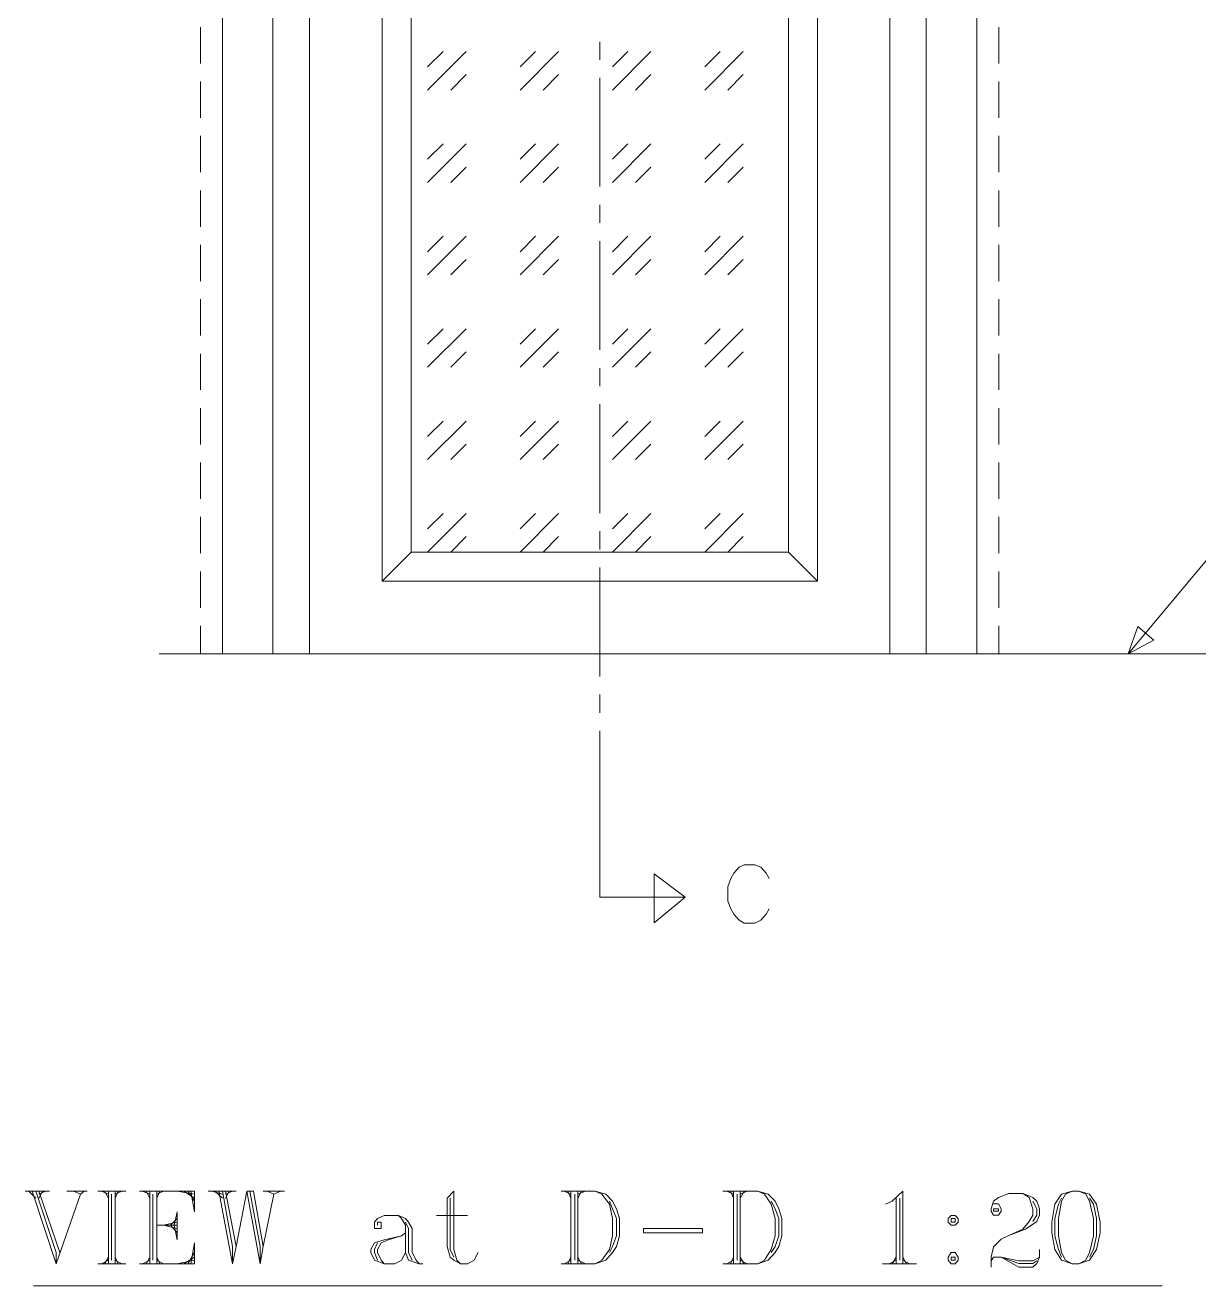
# Model space of a CAD drawing. Header units: inches. Extents: x 21 to 9510, y 4543 to 8390.
# Drawn here: x 21 to 1637, y 4544 to 6280 of the extents above; entities that cross this region are included whole.
import ezdxf

# ---------------------------------------------------------------- set-up
doc = ezdxf.new("R2010")
doc.units = ezdxf.units.IN
doc.header["$MEASUREMENT"] = 0

msp = doc.modelspace()

# ---------------------------------------------------------------- hatches: boundary and pattern name
h = msp.add_hatch()
h.set_pattern_fill('GOST_GLASS', color=256, scale=15)
h.set_pattern_definition([(45, (64723.8, -27919.7), (127.27922, 0), [75, -105]), (45, (64755.62, -27919.7), (127.27922, 0), [30, -150]), (45, (64723.8, -27887.88), (127.27922, 0), [30, -150])])
h.paths.add_polyline_path([(552.339, 5554.593), (1072.09, 5554.593), (1072.09, 7275.011), (552.339, 7275.011)])

# ---------------------------------------------------------------- linework, layer by layer
at = {"color": 7, "linetype": 'Continuous', "lineweight": 20, "transparency": 33554666}
for p, q in [((362.09, 7415.011, -137), (362.09, 5414.593, -137)), ((362.09, 7415.011, -137), (362.09, 5414.593, -137)), ((1212.09, 7415.011, -137), (1212.09, 5414.593, -137)), ((1212.09, 7415.011, -137), (1212.09, 5414.593, -137)), ((1262.09, 7415.011, -137), (1262.09, 5414.593, -137)), ((1262.09, 7415.011, -137), (1262.09, 5414.593, -137))]:
    msp.add_line(p, q, dxfattribs=at)
at = {"color": 7, "linetype": 'Continuous', "lineweight": 20, "transparency": 33554666, "elevation": -137}
for points in [[(292.585, 5414.593), (292.585, 7584.75), (1331.845, 7584.75), (1331.845, 5414.593)], [(292.585, 5414.593), (292.585, 7584.75), (1331.845, 7584.75), (1331.845, 5414.593)], [(412.339, 5414.593), (412.339, 7415.011), (1212.09, 7415.011), (1212.09, 5414.593)], [(412.339, 5414.593), (412.339, 7415.011), (1212.09, 7415.011), (1212.09, 5414.593)], [(262.386, 6227.881), (262.386, 6277.866), (262.386, 6277.866)], [(262.386, 6227.881), (262.386, 6277.866), (262.386, 6277.866)], [(1362.043, 6277.866), (1362.043, 6227.881), (1362.043, 6227.881)], [(1362.043, 6277.866), (1362.043, 6227.881), (1362.043, 6227.881)], [(812.215, 6232.596), (812.215, 6257.588), (812.215, 6257.588)], [(812.215, 6232.596), (812.215, 6257.588), (812.215, 6257.588)], [(262.386, 6152.905), (262.386, 6202.889), (262.386, 6202.889)], [(262.386, 6152.905), (262.386, 6202.889), (262.386, 6202.889)], [(812.215, 6058.143), (812.215, 6208.096), (812.215, 6208.096)], [(812.215, 6058.143), (812.215, 6208.096), (812.215, 6208.096)], [(1362.043, 6202.889), (1362.043, 6152.905), (1362.043, 6152.905)], [(1362.043, 6202.889), (1362.043, 6152.905), (1362.043, 6152.905)], [(262.386, 6077.928), (262.386, 6127.913), (262.386, 6127.913)], [(262.386, 6077.928), (262.386, 6127.913), (262.386, 6127.913)], [(1362.043, 6127.913), (1362.043, 6077.928), (1362.043, 6077.928)], [(1362.043, 6127.913), (1362.043, 6077.928), (1362.043, 6077.928)], [(262.386, 6002.952), (262.386, 6052.936), (262.386, 6052.936)], [(262.386, 6002.952), (262.386, 6052.936), (262.386, 6052.936)], [(1362.043, 6052.936), (1362.043, 6002.952), (1362.043, 6002.952)], [(1362.043, 6052.936), (1362.043, 6002.952), (1362.043, 6002.952)], [(812.215, 6008.158), (812.215, 6033.15), (812.215, 6033.15)], [(812.215, 6008.158), (812.215, 6033.15), (812.215, 6033.15)], [(262.386, 5927.975), (262.386, 5977.959), (262.386, 5977.959)], [(262.386, 5927.975), (262.386, 5977.959), (262.386, 5977.959)], [(812.215, 5833.213), (812.215, 5983.166), (812.215, 5983.166)], [(812.215, 5833.213), (812.215, 5983.166), (812.215, 5983.166)], [(1362.043, 5977.959), (1362.043, 5927.975), (1362.043, 5927.975)], [(1362.043, 5977.959), (1362.043, 5927.975), (1362.043, 5927.975)], [(262.386, 5852.998), (262.386, 5902.983), (262.386, 5902.983)], [(262.386, 5852.998), (262.386, 5902.983), (262.386, 5902.983)], [(1362.043, 5902.983), (1362.043, 5852.998), (1362.043, 5852.998)], [(1362.043, 5902.983), (1362.043, 5852.998), (1362.043, 5852.998)], [(262.386, 5778.022), (262.386, 5828.006), (262.386, 5828.006)], [(262.386, 5778.022), (262.386, 5828.006), (262.386, 5828.006)], [(1362.043, 5828.006), (1362.043, 5778.022), (1362.043, 5778.022)], [(1362.043, 5828.006), (1362.043, 5778.022), (1362.043, 5778.022)], [(812.215, 5783.228), (812.215, 5808.221), (812.215, 5808.221)], [(812.215, 5783.228), (812.215, 5808.221), (812.215, 5808.221)], [(262.386, 5703.045), (262.386, 5753.029), (262.386, 5753.029)], [(262.386, 5703.045), (262.386, 5753.029), (262.386, 5753.029)], [(812.215, 5608.283), (812.215, 5758.236), (812.215, 5758.236)], [(812.215, 5608.283), (812.215, 5758.236), (812.215, 5758.236)], [(1362.043, 5753.029), (1362.043, 5703.045), (1362.043, 5703.045)], [(1362.043, 5753.029), (1362.043, 5703.045), (1362.043, 5703.045)], [(262.386, 5628.068), (262.386, 5678.053), (262.386, 5678.053)], [(262.386, 5628.068), (262.386, 5678.053), (262.386, 5678.053)], [(1362.043, 5678.053), (1362.043, 5628.068), (1362.043, 5628.068)], [(1362.043, 5678.053), (1362.043, 5628.068), (1362.043, 5628.068)], [(1711.934, 5619.738), (1540.113, 5414.593), (1575.519, 5433.337), (1553.65, 5452.082), (1540.113, 5414.593)], [(1711.934, 5619.738), (1540.113, 5414.593), (1575.519, 5433.337), (1553.65, 5452.082), (1540.113, 5414.593)], [(262.386, 5553.092), (262.386, 5603.076), (262.386, 5603.076)], [(262.386, 5553.092), (262.386, 5603.076), (262.386, 5603.076)], [(1362.043, 5603.076), (1362.043, 5553.092), (1362.043, 5553.092)], [(1362.043, 5603.076), (1362.043, 5553.092), (1362.043, 5553.092)], [(812.215, 5558.298), (812.215, 5583.291), (812.215, 5583.291)], [(812.215, 5558.298), (812.215, 5583.291), (812.215, 5583.291)], [(512.339, 5514.593), (552.339, 5554.593)], [(512.339, 5514.593), (552.339, 5554.593)], [(1112.09, 5514.593), (1072.09, 5554.593)], [(1112.09, 5514.593), (1072.09, 5554.593)], [(262.386, 5478.115), (262.386, 5528.1), (262.386, 5528.1)], [(262.386, 5478.115), (262.386, 5528.1), (262.386, 5528.1)], [(812.215, 5383.353), (812.215, 5533.306), (812.215, 5533.306)], [(812.215, 5383.353), (812.215, 5533.306), (812.215, 5533.306)], [(1362.043, 5528.1), (1362.043, 5478.115), (1362.043, 5478.115)], [(1362.043, 5528.1), (1362.043, 5478.115), (1362.043, 5478.115)], [(262.386, 5414.593), (262.386, 5453.123), (262.386, 5453.123)], [(262.386, 5414.593), (262.386, 5453.123), (262.386, 5453.123)], [(1362.043, 5453.123), (1362.043, 5414.593), (1362.043, 5414.593)], [(1362.043, 5453.123), (1362.043, 5414.593), (1362.043, 5414.593)], [(205.112, 5414.593), (2522.099, 5414.593), (2522.099, 5414.593)], [(205.112, 5414.593), (2522.099, 5414.593), (2522.099, 5414.593)], [(812.215, 5333.369), (812.215, 5358.361), (812.215, 5358.361)], [(812.215, 5333.369), (812.215, 5358.361), (812.215, 5358.361)], [(812.215, 5206.325), (812.215, 5308.376), (812.215, 5308.376)], [(812.215, 5206.325), (812.215, 5308.376), (812.215, 5308.376)], [(1045.764, 5104.971), (1041.599, 5112.26), (1034.309, 5120.591), (1025.979, 5123.715), (1011.4, 5123.715), (1004.11, 5120.591), (996.821, 5112.26), (992.656, 5104.971), (988.49, 5093.516), (988.49, 5073.731), (992.656, 5063.317), (996.821, 5056.028), (1004.11, 5047.697), (1011.4, 5043.532), (1025.979, 5043.532), (1034.309, 5047.697), (1041.599, 5056.028), (1045.764, 5063.317)], [(1045.764, 5104.971), (1041.599, 5112.26), (1034.309, 5120.591), (1025.979, 5123.715), (1011.4, 5123.715), (1004.11, 5120.591), (996.821, 5112.26), (992.656, 5104.971), (988.49, 5093.516), (988.49, 5073.731), (992.656, 5063.317), (996.821, 5056.028), (1004.11, 5047.697), (1011.4, 5043.532), (1025.979, 5043.532), (1034.309, 5047.697), (1041.599, 5056.028), (1045.764, 5063.317)], [(887.191, 5111.563), (929.887, 5079.281), (887.191, 5043.875)], [(887.191, 5111.563), (887.191, 5043.875), (887.191, 5043.875)], [(887.191, 5111.563), (929.887, 5079.281), (887.191, 5043.875)], [(887.191, 5111.563), (887.191, 5043.875), (887.191, 5043.875)], [(812.215, 5079.281), (929.887, 5079.281), (929.887, 5079.281)], [(812.215, 5079.281), (929.887, 5079.281), (929.887, 5079.281)], [(20.795, 4674.199), (54.118, 4674.199), (54.118, 4674.199)], [(20.795, 4674.199), (54.118, 4674.199), (54.118, 4674.199)], [(26.002, 4674.199), (35.374, 4664.827), (35.374, 4664.827)], [(26.002, 4674.199), (35.374, 4664.827), (35.374, 4664.827)], [(30.167, 4674.199), (63.49, 4574.23), (63.49, 4589.85), (35.374, 4674.199)], [(30.167, 4674.199), (63.49, 4574.23), (63.49, 4589.85), (35.374, 4674.199)], [(39.539, 4674.199), (68.697, 4589.85), (68.697, 4589.85)], [(44.746, 4674.199), (39.539, 4664.827), (39.539, 4664.827)], [(48.911, 4674.199), (39.539, 4670.034), (39.539, 4670.034)], [(39.539, 4674.199), (68.697, 4589.85), (68.697, 4589.85)], [(44.746, 4674.199), (39.539, 4664.827), (39.539, 4664.827)], [(48.911, 4674.199), (39.539, 4670.034), (39.539, 4670.034)], [(78.069, 4674.199), (106.185, 4674.199), (106.185, 4674.199)], [(78.069, 4674.199), (106.185, 4674.199), (106.185, 4674.199)], [(87.441, 4674.199), (96.813, 4670.034), (102.02, 4674.199)], [(87.441, 4674.199), (96.813, 4670.034), (102.02, 4674.199)], [(120.764, 4674.199), (159.293, 4674.199), (159.293, 4674.199)], [(120.764, 4674.199), (159.293, 4674.199), (159.293, 4674.199)], [(125.97, 4674.199), (135.342, 4670.034), (135.342, 4670.034)], [(125.97, 4674.199), (135.342, 4670.034), (135.342, 4670.034)], [(130.136, 4674.199), (135.342, 4664.827), (135.342, 4664.827)], [(130.136, 4674.199), (135.342, 4664.827), (135.342, 4664.827)], [(135.342, 4674.199), (135.342, 4574.23), (135.342, 4574.23)], [(135.342, 4674.199), (135.342, 4574.23), (135.342, 4574.23)], [(144.715, 4674.199), (144.715, 4574.23), (144.715, 4574.23)], [(148.88, 4674.199), (144.715, 4664.827), (144.715, 4664.827)], [(154.087, 4674.199), (144.715, 4670.034), (144.715, 4670.034)], [(144.715, 4674.199), (144.715, 4574.23), (144.715, 4574.23)], [(148.88, 4674.199), (144.715, 4664.827), (144.715, 4664.827)], [(154.087, 4674.199), (144.715, 4670.034), (144.715, 4670.034)], [(178.038, 4674.199), (254.055, 4674.199), (254.055, 4646.083)], [(178.038, 4674.199), (254.055, 4674.199), (254.055, 4646.083)], [(182.203, 4674.199), (192.616, 4670.034), (192.616, 4670.034)], [(182.203, 4674.199), (192.616, 4670.034), (192.616, 4670.034)], [(187.41, 4674.199), (192.616, 4664.827), (192.616, 4664.827)], [(187.41, 4674.199), (192.616, 4664.827), (192.616, 4664.827)], [(192.616, 4674.199), (192.616, 4574.23), (192.616, 4574.23)], [(192.616, 4674.199), (192.616, 4574.23), (192.616, 4574.23)], [(201.988, 4674.199), (201.988, 4574.23), (201.988, 4574.23)], [(206.154, 4674.199), (201.988, 4664.827), (201.988, 4664.827)], [(211.36, 4674.199), (201.988, 4670.034), (201.988, 4670.034)], [(201.988, 4674.199), (201.988, 4574.23), (201.988, 4574.23)], [(206.154, 4674.199), (201.988, 4664.827), (201.988, 4664.827)], [(211.36, 4674.199), (201.988, 4670.034), (201.988, 4670.034)], [(230.105, 4674.199), (254.055, 4670.034), (254.055, 4670.034)], [(230.105, 4674.199), (254.055, 4670.034), (254.055, 4670.034)], [(239.477, 4674.199), (254.055, 4664.827), (254.055, 4664.827)], [(239.477, 4674.199), (254.055, 4664.827), (254.055, 4664.827)], [(244.683, 4674.199), (254.055, 4660.662), (254.055, 4660.662)], [(244.683, 4674.199), (254.055, 4660.662), (254.055, 4660.662)], [(248.849, 4674.199), (254.055, 4646.083), (254.055, 4646.083)], [(248.849, 4674.199), (254.055, 4646.083), (254.055, 4646.083)], [(272.8, 4674.199), (311.329, 4674.199), (311.329, 4674.199)], [(272.8, 4674.199), (311.329, 4674.199), (311.329, 4674.199)], [(278.006, 4674.199), (292.585, 4670.034), (292.585, 4670.034)], [(278.006, 4674.199), (292.585, 4670.034), (292.585, 4670.034)], [(282.172, 4674.199), (292.585, 4664.827), (292.585, 4664.827)], [(282.172, 4674.199), (292.585, 4664.827), (292.585, 4664.827)], [(287.378, 4674.199), (306.123, 4574.23), (306.123, 4598.181), (292.585, 4674.199)], [(287.378, 4674.199), (306.123, 4574.23), (306.123, 4598.181), (292.585, 4674.199)], [(296.751, 4674.199), (311.329, 4598.181), (325.908, 4674.199)], [(301.957, 4674.199), (296.751, 4664.827), (296.751, 4664.827)], [(306.123, 4674.199), (296.751, 4670.034), (296.751, 4670.034)], [(296.751, 4674.199), (311.329, 4598.181), (325.908, 4674.199)], [(301.957, 4674.199), (296.751, 4664.827), (296.751, 4664.827)], [(306.123, 4674.199), (296.751, 4670.034), (296.751, 4670.034)], [(325.908, 4674.199), (344.652, 4574.23), (344.652, 4598.181), (330.073, 4674.199)], [(325.908, 4674.199), (335.28, 4674.199), (335.28, 4674.199)], [(325.908, 4674.199), (344.652, 4574.23), (344.652, 4598.181), (330.073, 4674.199)], [(325.908, 4674.199), (335.28, 4674.199), (335.28, 4674.199)], [(335.28, 4674.199), (348.818, 4598.181), (363.396, 4670.034)], [(335.28, 4674.199), (348.818, 4598.181), (363.396, 4670.034)], [(348.818, 4674.199), (377.975, 4674.199), (377.975, 4674.199)], [(348.818, 4674.199), (377.975, 4674.199), (377.975, 4674.199)], [(354.024, 4674.199), (363.396, 4670.034), (372.768, 4674.199)], [(354.024, 4674.199), (363.396, 4670.034), (372.768, 4674.199)], [(601.864, 4664.827), (611.236, 4674.199), (611.236, 4594.016), (615.401, 4579.437), (620.608, 4574.23)], [(601.864, 4664.827), (611.236, 4674.199), (611.236, 4594.016), (615.401, 4579.437), (620.608, 4574.23)], [(759.106, 4674.199), (805.967, 4674.199), (820.546, 4670.034), (829.918, 4660.662), (835.124, 4650.248), (839.29, 4636.711), (839.29, 4612.76), (835.124, 4598.181), (829.918, 4589.85), (820.546, 4579.437), (805.967, 4574.23), (759.106, 4574.23)], [(759.106, 4674.199), (805.967, 4674.199), (820.546, 4670.034), (829.918, 4660.662), (835.124, 4650.248), (839.29, 4636.711), (839.29, 4612.76), (835.124, 4598.181), (829.918, 4589.85), (820.546, 4579.437), (805.967, 4574.23), (759.106, 4574.23)], [(763.272, 4674.199), (772.644, 4670.034), (772.644, 4670.034)], [(763.272, 4674.199), (772.644, 4670.034), (772.644, 4670.034)], [(768.478, 4674.199), (772.644, 4664.827), (772.644, 4664.827)], [(768.478, 4674.199), (772.644, 4664.827), (772.644, 4664.827)], [(772.644, 4674.199), (772.644, 4574.23), (772.644, 4574.23)], [(772.644, 4674.199), (772.644, 4574.23), (772.644, 4574.23)], [(782.016, 4674.199), (782.016, 4574.23), (782.016, 4574.23)], [(787.223, 4674.199), (782.016, 4664.827), (782.016, 4664.827)], [(792.429, 4674.199), (782.016, 4670.034), (782.016, 4670.034)], [(782.016, 4674.199), (782.016, 4574.23), (782.016, 4574.23)], [(787.223, 4674.199), (782.016, 4664.827), (782.016, 4664.827)], [(792.429, 4674.199), (782.016, 4670.034), (782.016, 4670.034)], [(805.967, 4674.199), (815.339, 4670.034), (825.752, 4656.496), (829.918, 4636.711), (829.918, 4612.76), (825.752, 4594.016), (815.339, 4579.437), (805.967, 4574.23)], [(805.967, 4674.199), (815.339, 4670.034), (825.752, 4656.496), (829.918, 4636.711), (829.918, 4612.76), (825.752, 4594.016), (815.339, 4579.437), (805.967, 4574.23)], [(981.954, 4674.199), (1029.855, 4674.199), (1044.434, 4670.034), (1053.806, 4660.662), (1059.013, 4650.248), (1063.178, 4636.711), (1063.178, 4612.76), (1059.013, 4598.181), (1053.806, 4589.85), (1044.434, 4579.437), (1029.855, 4574.23), (981.954, 4574.23)], [(981.954, 4674.199), (1029.855, 4674.199), (1044.434, 4670.034), (1053.806, 4660.662), (1059.013, 4650.248), (1063.178, 4636.711), (1063.178, 4612.76), (1059.013, 4598.181), (1053.806, 4589.85), (1044.434, 4579.437), (1029.855, 4574.23), (981.954, 4574.23)], [(987.16, 4674.199), (996.532, 4670.034), (996.532, 4670.034)], [(987.16, 4674.199), (996.532, 4670.034), (996.532, 4670.034)], [(992.367, 4674.199), (996.532, 4664.827), (996.532, 4664.827)], [(992.367, 4674.199), (996.532, 4664.827), (996.532, 4664.827)], [(996.532, 4674.199), (996.532, 4574.23), (996.532, 4574.23)], [(996.532, 4674.199), (996.532, 4574.23), (996.532, 4574.23)], [(1005.904, 4674.199), (1005.904, 4574.23), (1005.904, 4574.23)], [(1011.111, 4674.199), (1005.904, 4664.827), (1005.904, 4664.827)], [(1015.277, 4674.199), (1005.904, 4670.034), (1005.904, 4670.034)], [(1005.904, 4674.199), (1005.904, 4574.23), (1005.904, 4574.23)], [(1011.111, 4674.199), (1005.904, 4664.827), (1005.904, 4664.827)], [(1015.277, 4674.199), (1005.904, 4670.034), (1005.904, 4670.034)], [(1029.855, 4674.199), (1039.227, 4670.034), (1048.6, 4656.496), (1053.806, 4636.711), (1053.806, 4612.76), (1048.6, 4594.016), (1039.227, 4579.437), (1029.855, 4574.23)], [(1029.855, 4674.199), (1039.227, 4670.034), (1048.6, 4656.496), (1053.806, 4636.711), (1053.806, 4612.76), (1048.6, 4594.016), (1039.227, 4579.437), (1029.855, 4574.23)], [(1229.793, 4574.23), (1229.793, 4674.199), (1215.214, 4660.662), (1205.842, 4656.496)], [(1229.793, 4574.23), (1229.793, 4674.199), (1215.214, 4660.662), (1205.842, 4656.496)], [(1354.762, 4657.117), (1361.769, 4657.117), (1365.273, 4650.11), (1365.273, 4646.606), (1361.769, 4641.351), (1354.762, 4641.351), (1351.258, 4646.606), (1351.258, 4650.11), (1354.762, 4660.621), (1361.769, 4665.876), (1375.783, 4671.131), (1395.053, 4671.131), (1409.067, 4665.876), (1414.323, 4660.621), (1417.826, 4650.11), (1417.826, 4641.351), (1414.323, 4632.592), (1398.557, 4622.081), (1375.783, 4613.322), (1365.273, 4608.067), (1354.762, 4597.556), (1351.258, 4583.542), (1351.258, 4569.528)], [(1354.762, 4657.117), (1361.769, 4657.117), (1365.273, 4650.11), (1365.273, 4646.606), (1361.769, 4641.351), (1354.762, 4641.351), (1351.258, 4646.606), (1351.258, 4650.11), (1354.762, 4660.621), (1361.769, 4665.876), (1375.783, 4671.131), (1395.053, 4671.131), (1409.067, 4665.876), (1414.323, 4660.621), (1417.826, 4650.11), (1417.826, 4641.351), (1414.323, 4632.592), (1398.557, 4622.081), (1375.783, 4613.322), (1365.273, 4608.067), (1354.762, 4597.556), (1351.258, 4583.542), (1351.258, 4569.528)], [(1395.053, 4671.131), (1403.812, 4665.876), (1409.067, 4650.11), (1409.067, 4641.351), (1403.812, 4632.592), (1395.053, 4622.081), (1375.783, 4613.322)], [(1395.053, 4671.131), (1403.812, 4665.876), (1409.067, 4650.11), (1409.067, 4641.351), (1403.812, 4632.592), (1395.053, 4622.081), (1375.783, 4613.322)], [(1463.054, 4674.199), (1453.682, 4670.034), (1448.475, 4660.662), (1444.31, 4636.711), (1444.31, 4612.76), (1448.475, 4589.85), (1453.682, 4579.437), (1463.054, 4574.23)], [(1463.054, 4674.199), (1453.682, 4670.034), (1448.475, 4660.662), (1444.31, 4636.711), (1444.31, 4612.76), (1448.475, 4589.85), (1453.682, 4579.437), (1463.054, 4574.23)], [(1472.426, 4574.23), (1481.798, 4579.437), (1487.005, 4589.85), (1492.211, 4612.76), (1492.211, 4636.711), (1487.005, 4660.662), (1481.798, 4670.034), (1472.426, 4674.199)], [(1472.426, 4574.23), (1481.798, 4579.437), (1487.005, 4589.85), (1492.211, 4612.76), (1492.211, 4636.711), (1487.005, 4660.662), (1481.798, 4670.034), (1472.426, 4674.199)], [(96.813, 4670.034), (63.49, 4574.23), (63.49, 4574.23)], [(96.813, 4670.034), (63.49, 4574.23), (63.49, 4574.23)], [(139.508, 4670.034), (139.508, 4579.437), (139.508, 4579.437)], [(139.508, 4670.034), (139.508, 4579.437), (139.508, 4579.437)], [(196.782, 4670.034), (196.782, 4579.437), (196.782, 4579.437)], [(196.782, 4670.034), (196.782, 4579.437), (196.782, 4579.437)], [(601.864, 4664.827), (601.864, 4598.181), (606.029, 4583.602), (611.236, 4579.437), (620.608, 4574.23), (629.98, 4574.23), (639.352, 4579.437), (644.559, 4589.85)], [(601.864, 4664.827), (601.864, 4598.181), (606.029, 4583.602), (611.236, 4579.437), (620.608, 4574.23), (629.98, 4574.23), (639.352, 4579.437), (644.559, 4589.85)], [(606.029, 4664.827), (606.029, 4594.016), (611.236, 4583.602)], [(606.029, 4664.827), (606.029, 4594.016), (611.236, 4583.602)], [(777.851, 4670.034), (777.851, 4579.437), (777.851, 4579.437)], [(777.851, 4670.034), (777.851, 4579.437), (777.851, 4579.437)], [(825.752, 4660.662), (829.918, 4650.248), (835.124, 4636.711), (835.124, 4612.76), (829.918, 4598.181), (825.752, 4589.85)], [(825.752, 4660.662), (829.918, 4650.248), (835.124, 4636.711), (835.124, 4612.76), (829.918, 4598.181), (825.752, 4589.85)], [(1001.739, 4670.034), (1001.739, 4579.437), (1001.739, 4579.437)], [(1001.739, 4670.034), (1001.739, 4579.437), (1001.739, 4579.437)], [(1048.6, 4660.662), (1053.806, 4650.248), (1059.013, 4636.711), (1059.013, 4612.76), (1053.806, 4598.181), (1048.6, 4589.85)], [(1048.6, 4660.662), (1053.806, 4650.248), (1059.013, 4636.711), (1059.013, 4612.76), (1053.806, 4598.181), (1048.6, 4589.85)], [(1220.421, 4664.827), (1220.421, 4574.23), (1220.421, 4574.23)], [(1220.421, 4664.827), (1220.421, 4574.23), (1220.421, 4574.23)], [(1225.628, 4664.827), (1225.628, 4579.437), (1225.628, 4579.437)], [(1225.628, 4664.827), (1225.628, 4579.437), (1225.628, 4579.437)], [(1409.067, 4660.621), (1414.323, 4650.11), (1414.323, 4641.351), (1409.067, 4632.592)], [(1409.067, 4660.621), (1414.323, 4650.11), (1414.323, 4641.351), (1409.067, 4632.592)], [(1448.475, 4664.827), (1444.31, 4656.496), (1439.103, 4636.711), (1439.103, 4612.76), (1444.31, 4594.016), (1448.475, 4583.602)], [(1448.475, 4664.827), (1444.31, 4656.496), (1439.103, 4636.711), (1439.103, 4612.76), (1444.31, 4594.016), (1448.475, 4583.602)], [(1487.005, 4583.602), (1492.211, 4594.016), (1496.377, 4612.76), (1496.377, 4636.711), (1492.211, 4656.496), (1487.005, 4664.827)], [(1487.005, 4583.602), (1492.211, 4594.016), (1496.377, 4612.76), (1496.377, 4636.711), (1492.211, 4656.496), (1487.005, 4664.827)], [(230.105, 4636.711), (220.733, 4627.339), (230.105, 4616.925)], [(230.105, 4636.711), (220.733, 4627.339), (230.105, 4616.925)], [(230.105, 4646.083), (225.939, 4627.339), (230.105, 4607.553)], [(230.105, 4646.083), (225.939, 4627.339), (230.105, 4607.553)], [(230.105, 4646.083), (230.105, 4607.553), (230.105, 4607.553)], [(230.105, 4646.083), (230.105, 4607.553), (230.105, 4607.553)], [(506.06, 4627.339), (506.06, 4631.504), (511.267, 4631.504), (511.267, 4623.173), (501.895, 4623.173), (501.895, 4631.504), (506.06, 4636.711), (515.432, 4640.876), (535.218, 4640.876), (544.59, 4636.711), (548.755, 4631.504), (553.962, 4623.173), (553.962, 4589.85), (559.169, 4579.437), (563.334, 4574.23)], [(506.06, 4627.339), (506.06, 4631.504), (511.267, 4631.504), (511.267, 4623.173), (501.895, 4623.173), (501.895, 4631.504), (506.06, 4636.711), (515.432, 4640.876), (535.218, 4640.876), (544.59, 4636.711), (548.755, 4631.504), (553.962, 4623.173), (553.962, 4589.85), (559.169, 4579.437), (563.334, 4574.23)], [(535.218, 4640.876), (539.383, 4636.711), (544.59, 4627.339), (544.59, 4589.85), (548.755, 4579.437), (563.334, 4574.23), (568.541, 4574.23)], [(535.218, 4640.876), (539.383, 4636.711), (544.59, 4627.339), (544.59, 4589.85), (548.755, 4579.437), (563.334, 4574.23), (568.541, 4574.23)], [(587.285, 4640.876), (629.98, 4640.876), (629.98, 4640.876)], [(587.285, 4640.876), (629.98, 4640.876), (629.98, 4640.876)], [(201.988, 4627.339), (230.105, 4627.339), (230.105, 4627.339)], [(201.988, 4627.339), (230.105, 4627.339), (230.105, 4627.339)], [(230.105, 4631.504), (211.36, 4627.339), (230.105, 4623.173)], [(230.105, 4631.504), (211.36, 4627.339), (230.105, 4623.173)], [(544.59, 4631.504), (548.755, 4623.173), (548.755, 4589.85), (553.962, 4579.437)], [(544.59, 4631.504), (548.755, 4623.173), (548.755, 4589.85), (553.962, 4579.437)], [(178.038, 4574.23), (254.055, 4574.23), (254.055, 4603.388)], [(178.038, 4574.23), (254.055, 4574.23), (254.055, 4603.388)], [(248.849, 4574.23), (254.055, 4603.388), (254.055, 4603.388)], [(248.849, 4574.23), (254.055, 4603.388), (254.055, 4603.388)], [(544.59, 4616.925), (539.383, 4612.76), (515.432, 4607.553), (501.895, 4603.388), (496.688, 4594.016), (496.688, 4589.85), (501.895, 4579.437), (515.432, 4574.23), (530.011, 4574.23), (539.383, 4579.437), (544.59, 4589.85)], [(544.59, 4616.925), (539.383, 4612.76), (515.432, 4607.553), (501.895, 4603.388), (496.688, 4594.016), (496.688, 4589.85), (501.895, 4579.437), (515.432, 4574.23), (530.011, 4574.23), (539.383, 4579.437), (544.59, 4589.85)], [(506.06, 4603.388), (501.895, 4594.016), (501.895, 4589.85), (506.06, 4579.437)], [(506.06, 4603.388), (501.895, 4594.016), (501.895, 4589.85), (506.06, 4579.437)], [(539.383, 4612.76), (520.639, 4607.553), (511.267, 4603.388), (506.06, 4594.016), (506.06, 4589.85), (511.267, 4579.437), (515.432, 4574.23)], [(539.383, 4612.76), (520.639, 4607.553), (511.267, 4603.388), (506.06, 4594.016), (506.06, 4589.85), (511.267, 4579.437), (515.432, 4574.23)], [(244.683, 4574.23), (254.055, 4589.85), (254.055, 4589.85)], [(244.683, 4574.23), (254.055, 4589.85), (254.055, 4589.85)], [(311.329, 4598.181), (306.123, 4574.23), (306.123, 4574.23)], [(311.329, 4598.181), (306.123, 4574.23), (306.123, 4574.23)], [(348.818, 4598.181), (344.652, 4574.23), (344.652, 4574.23)], [(348.818, 4598.181), (344.652, 4574.23), (344.652, 4574.23)], [(1417.826, 4594.053), (1417.826, 4583.542), (1414.323, 4574.783), (1409.067, 4569.528), (1389.798, 4569.528), (1365.273, 4583.542), (1389.798, 4574.783), (1409.067, 4574.783), (1414.323, 4578.287)], [(1417.826, 4594.053), (1417.826, 4583.542), (1414.323, 4574.783), (1409.067, 4569.528), (1389.798, 4569.528), (1365.273, 4583.542), (1389.798, 4574.783), (1409.067, 4574.783), (1414.323, 4578.287)], [(120.764, 4574.23), (159.293, 4574.23), (159.293, 4574.23)], [(120.764, 4574.23), (159.293, 4574.23), (159.293, 4574.23)], [(135.342, 4579.437), (125.97, 4574.23), (125.97, 4574.23)], [(135.342, 4579.437), (125.97, 4574.23), (125.97, 4574.23)], [(135.342, 4583.602), (130.136, 4574.23), (130.136, 4574.23)], [(135.342, 4583.602), (130.136, 4574.23), (130.136, 4574.23)], [(144.715, 4583.602), (148.88, 4574.23), (148.88, 4574.23)], [(144.715, 4583.602), (148.88, 4574.23), (148.88, 4574.23)], [(144.715, 4579.437), (154.087, 4574.23), (154.087, 4574.23)], [(144.715, 4579.437), (154.087, 4574.23), (154.087, 4574.23)], [(192.616, 4579.437), (182.203, 4574.23), (182.203, 4574.23)], [(192.616, 4579.437), (182.203, 4574.23), (182.203, 4574.23)], [(192.616, 4583.602), (187.41, 4574.23), (187.41, 4574.23)], [(192.616, 4583.602), (187.41, 4574.23), (187.41, 4574.23)], [(201.988, 4583.602), (206.154, 4574.23), (206.154, 4574.23)], [(201.988, 4583.602), (206.154, 4574.23), (206.154, 4574.23)], [(201.988, 4579.437), (211.36, 4574.23), (211.36, 4574.23)], [(201.988, 4579.437), (211.36, 4574.23), (211.36, 4574.23)], [(230.105, 4574.23), (254.055, 4579.437), (254.055, 4579.437)], [(230.105, 4574.23), (254.055, 4579.437), (254.055, 4579.437)], [(239.477, 4574.23), (254.055, 4583.602), (254.055, 4583.602)], [(239.477, 4574.23), (254.055, 4583.602), (254.055, 4583.602)], [(772.644, 4579.437), (763.272, 4574.23), (763.272, 4574.23)], [(772.644, 4579.437), (763.272, 4574.23), (763.272, 4574.23)], [(772.644, 4583.602), (768.478, 4574.23), (768.478, 4574.23)], [(772.644, 4583.602), (768.478, 4574.23), (768.478, 4574.23)], [(782.016, 4583.602), (787.223, 4574.23), (787.223, 4574.23)], [(782.016, 4583.602), (787.223, 4574.23), (787.223, 4574.23)], [(782.016, 4579.437), (792.429, 4574.23), (792.429, 4574.23)], [(782.016, 4579.437), (792.429, 4574.23), (792.429, 4574.23)], [(996.532, 4579.437), (987.16, 4574.23), (987.16, 4574.23)], [(996.532, 4579.437), (987.16, 4574.23), (987.16, 4574.23)], [(996.532, 4583.602), (992.367, 4574.23), (992.367, 4574.23)], [(996.532, 4583.602), (992.367, 4574.23), (992.367, 4574.23)], [(1005.904, 4583.602), (1011.111, 4574.23), (1011.111, 4574.23)], [(1005.904, 4583.602), (1011.111, 4574.23), (1011.111, 4574.23)], [(1005.904, 4579.437), (1015.277, 4574.23), (1015.277, 4574.23)], [(1005.904, 4579.437), (1015.277, 4574.23), (1015.277, 4574.23)], [(1201.677, 4574.23), (1248.537, 4574.23), (1248.537, 4574.23)], [(1201.677, 4574.23), (1248.537, 4574.23), (1248.537, 4574.23)], [(1220.421, 4579.437), (1211.049, 4574.23), (1211.049, 4574.23)], [(1220.421, 4579.437), (1211.049, 4574.23), (1211.049, 4574.23)], [(1220.421, 4583.602), (1215.214, 4574.23), (1215.214, 4574.23)], [(1220.421, 4583.602), (1215.214, 4574.23), (1215.214, 4574.23)], [(1229.793, 4583.602), (1235, 4574.23), (1235, 4574.23)], [(1229.793, 4583.602), (1235, 4574.23), (1235, 4574.23)], [(1229.793, 4579.437), (1239.165, 4574.23), (1239.165, 4574.23)], [(1229.793, 4579.437), (1239.165, 4574.23), (1239.165, 4574.23)], [(1351.258, 4578.287), (1354.762, 4583.542), (1365.273, 4583.542), (1389.798, 4578.287), (1409.067, 4578.287), (1417.826, 4583.542)], [(1351.258, 4578.287), (1354.762, 4583.542), (1365.273, 4583.542), (1389.798, 4578.287), (1409.067, 4578.287), (1417.826, 4583.542)], [(32.25, 4544.031), (1586.973, 4544.031), (1586.973, 4544.031)], [(32.25, 4544.031), (1586.973, 4544.031), (1586.973, 4544.031)]]:
    msp.add_lwpolyline(points, dxfattribs=at)
for points in [[(412.339, 7415.011), (1212.09, 7415.011), (1212.09, 5414.593), (412.339, 5414.593)], [(412.339, 7415.011), (1212.09, 7415.011), (1212.09, 5414.593), (412.339, 5414.593)], [(512.339, 7315.011), (1112.09, 7315.011), (1112.09, 5514.593), (512.339, 5514.593)], [(512.339, 7315.011), (1112.09, 7315.011), (1112.09, 5514.593), (512.339, 5514.593)], [(552.339, 7275.011), (1072.09, 7275.011), (1072.09, 5554.593), (552.339, 5554.593)], [(552.339, 7275.011), (1072.09, 7275.011), (1072.09, 5554.593), (552.339, 5554.593)], [(812.215, 5079.281), (812.215, 5206.325)], [(812.215, 5079.281), (812.215, 5206.325)], [(1463.054, 4674.199), (1448.475, 4670.034), (1439.103, 4656.496), (1434.937, 4631.504), (1434.937, 4616.925), (1439.103, 4594.016), (1448.475, 4579.437), (1463.054, 4574.23), (1472.426, 4574.23), (1487.005, 4579.437), (1496.377, 4594.016), (1501.583, 4616.925), (1501.583, 4631.504), (1496.377, 4656.496), (1487.005, 4670.034), (1472.426, 4674.199)], [(1463.054, 4674.199), (1448.475, 4670.034), (1439.103, 4656.496), (1434.937, 4631.504), (1434.937, 4616.925), (1439.103, 4594.016), (1448.475, 4579.437), (1463.054, 4574.23), (1472.426, 4574.23), (1487.005, 4579.437), (1496.377, 4594.016), (1501.583, 4616.925), (1501.583, 4631.504), (1496.377, 4656.496), (1487.005, 4670.034), (1472.426, 4674.199)], [(1296.439, 4640.876), (1292.274, 4636.711), (1292.274, 4631.504), (1296.439, 4627.339), (1301.646, 4627.339), (1305.811, 4631.504), (1305.811, 4636.711), (1301.646, 4640.876)], [(1296.439, 4640.876), (1292.274, 4636.711), (1292.274, 4631.504), (1296.439, 4627.339), (1301.646, 4627.339), (1305.811, 4631.504), (1305.811, 4636.711), (1301.646, 4640.876)], [(1296.439, 4636.711), (1296.439, 4631.504), (1301.646, 4631.504), (1301.646, 4636.711)], [(1296.439, 4636.711), (1296.439, 4631.504), (1301.646, 4631.504), (1301.646, 4636.711)], [(1354.762, 4650.11), (1354.762, 4646.606), (1361.769, 4646.606), (1361.769, 4650.11)], [(1354.762, 4650.11), (1354.762, 4646.606), (1361.769, 4646.606), (1361.769, 4650.11)], [(953.837, 4616.925), (872.613, 4616.925), (872.613, 4623.173), (953.837, 4623.173)], [(953.837, 4616.925), (872.613, 4616.925), (872.613, 4623.173), (953.837, 4623.173)], [(1296.439, 4589.85), (1292.274, 4583.602), (1292.274, 4579.437), (1296.439, 4574.23), (1301.646, 4574.23), (1305.811, 4579.437), (1305.811, 4583.602), (1301.646, 4589.85)], [(1296.439, 4589.85), (1292.274, 4583.602), (1292.274, 4579.437), (1296.439, 4574.23), (1301.646, 4574.23), (1305.811, 4579.437), (1305.811, 4583.602), (1301.646, 4589.85)], [(1296.439, 4583.602), (1296.439, 4579.437), (1301.646, 4579.437), (1301.646, 4583.602)], [(1296.439, 4583.602), (1296.439, 4579.437), (1301.646, 4579.437), (1301.646, 4583.602)]]:
    msp.add_lwpolyline(points, close=True, dxfattribs=at)

doc.saveas('drawing.dxf')
